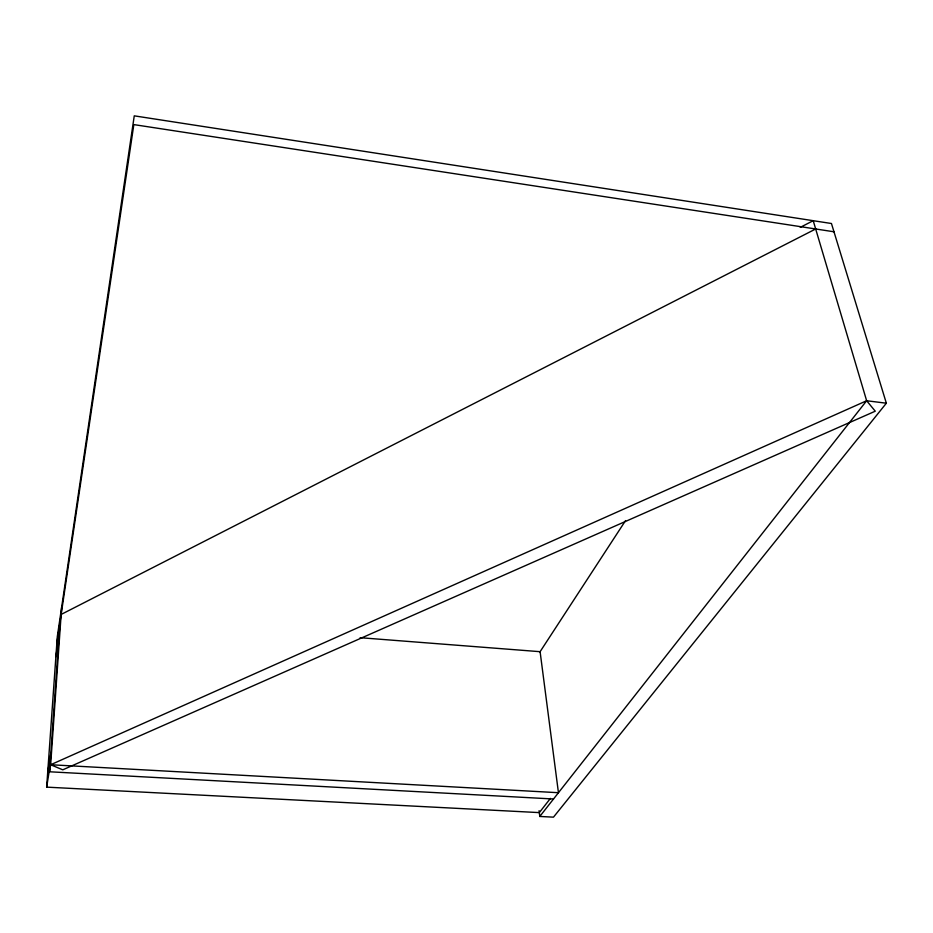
<?xml version="1.0" encoding="UTF-8"?>
<svg xmlns="http://www.w3.org/2000/svg" width="933" height="933" viewBox="0 0 933 933"><rect width="100%" height="100%" fill="white"/><g stroke="black" fill="none" stroke-linecap="round" stroke-linejoin="round"><path stroke-width="1.4" d="M553.502 798.998L49.519 771.778L50.662 764.733L61.671 607.021M550.435 798.38L539.321 812.608L46.65 787.137L57.31 636.551L134.259 115.844L831.455 223.512L886.35 403.208L553.479 817.156L539.787 816.457L539.087 810.684M49.519 771.778L60.004 622.229M56.796 643.84L133.827 124.602L833.985 231.781M55.887 656.704L59.082 635.268M47.665 772.851L50.825 753.094M46.65 787.137L49.811 767.591M539.647 652.389L625.553 520.602M539.787 816.457L866.64 400.747L813.214 220.689L800.257 227.349M61.158 614.439L815.675 228.982M866.64 400.747L875.259 411.196L62.779 769.83L50.662 764.733L866.64 400.747L886.35 403.208M50.662 764.733L558.447 792.712L540.102 651.689L360.126 637.694"/></g></svg>
